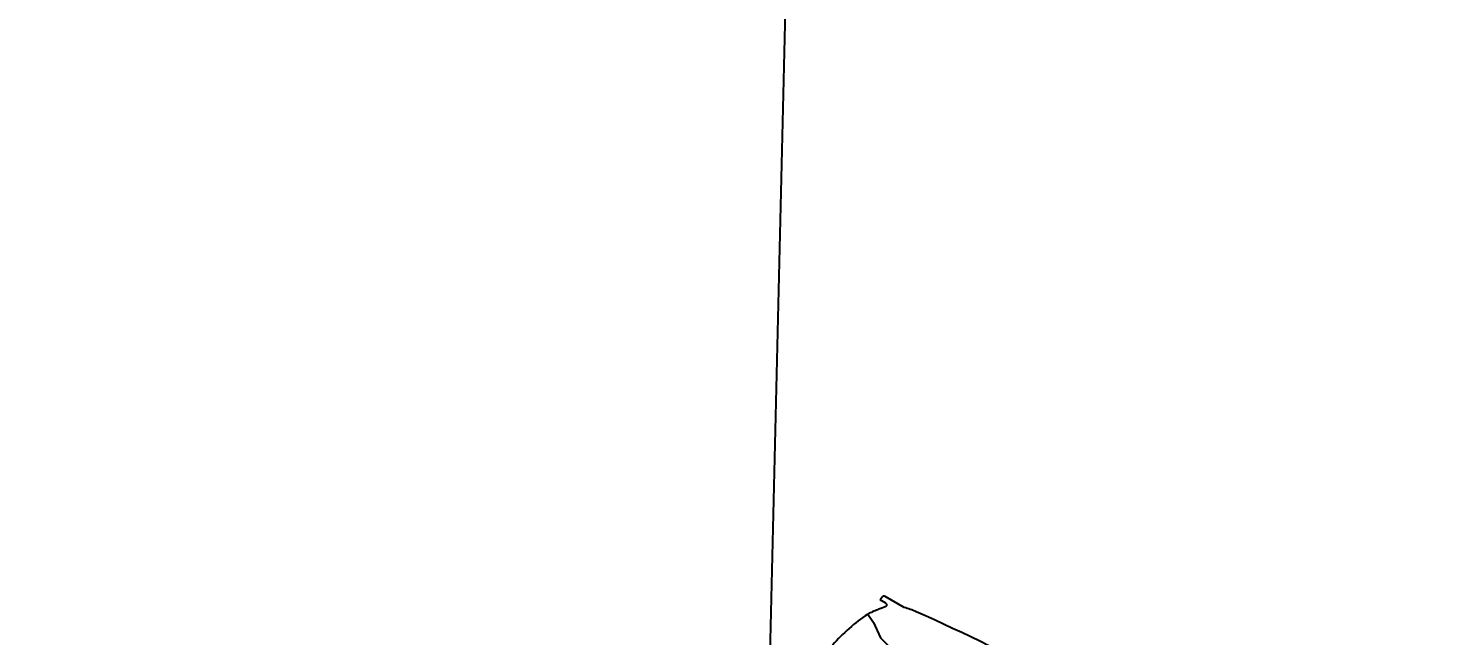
# Model space of a CAD drawing. Header units: millimetres. Extents: x -139278 to 641613, y -260926 to 217780.
# Drawn here: x 221629 to 222284, y 5244 to 5523 of the extents above; entities that cross this region are included whole.
import ezdxf

# ---------------------------------------------------------------- set-up
doc = ezdxf.new("R2010")
doc.units = ezdxf.units.MM
doc.styles.add('ISOCP', font='ISOCP', dxfattribs={"width": 0.9})
doc.dimstyles.new('M_050', dxfattribs={"dimscale": 50, "dimtxt": 2.5, "dimasz": 2, "dimexe": 2, "dimexo": 2, "dimgap": 1, "dimtad": 1, "dimlfac": 0.001, "dimzin": 1, "dimdsep": 46, "dimtxsty": 'ISOCP', "dimblk": 'OBLIQUE', "dimcen": 2.5, "dimclrd": 256, "dimclre": 256, "dimclrt": 256, "dimadec": 0, "dimazin": 0, "dimtfac": 1, "dimtmove": 2, "dimatfit": 3, "dimfxl": 0, "dimtolj": 1, "dimtzin": 0, "dimarcsym": 0})

# ---------------------------------------------------------------- blocks, each defined once
blk = doc.blocks.new('_OBLIQUE')
at = {"color": 0, "linetype": 'ByBlock'}
blk.add_line((-0.5, -0.5), (0.5, 0.5), dxfattribs=at)
blk = doc.blocks.new('*D39')
at = {"lineweight": -2}
blk.add_arc((224746.8, 1744.4), 2209.63, 120, 140, dxfattribs=at)
at = {"layer": 'Defpoints', "color": 0}
for p in [(222678.51, 5326.78), (221606.02, 4379.83), (223427.3, 3516.8), (224746.8, 1744.4), (224746.8, 1744.4)]:
    blk.add_point(p, dxfattribs=at)
at = {"lineweight": -2, "xscale": 100, "yscale": 100, "zscale": 100}
for p, rotation in [((223641.98, 3658), 29.99999999993307), ((223054.12, 3164.72), 229.9999999999433)]:
    blk.add_blockref('_OBLIQUE', p, dxfattribs=dict(at, rotation=rotation))
at = {"insert": (223254.15, 3523.26), "char_height": 125, "attachment_point": 5, "rotation": 40, "style": 'ISOCP'}
blk.add_mtext('\\A1;20°', dxfattribs=at)

msp = doc.modelspace()

# ---------------------------------------------------------------- linework, layer by layer
msp.add_line((221968.404, 5151.21), (221985.955, 5896.021))
at = {"ltscale": 4}
for p, q in [((222021.899, 5261.336), (222021.037, 5260.018)), ((222023.541, 5258.562), (222021.037, 5260.018)), ((222032.067, 5256.535), (222023.257, 5261.658))]:
    msp.add_line(p, q, dxfattribs=at)
for points in [[(222015.292, 5253.536), (222018, 5249.642), (222021.144, 5242.581), (222024.959, 5238.753), (222022.917, 5231.086), (222021.022, 5225.748), (222015.27, 5218.628), (222008.189, 5212.684), (222006.159, 5211.688)], [(222023.29, 5256.807), (222022.471, 5256.525), (222021.795, 5256.288), (222021.32, 5256.117), (222020.826, 5255.936), (222020.315, 5255.743), (222019.789, 5255.538), (222019.248, 5255.322), (222018.694, 5255.093), (222018.128, 5254.852), (222017.55, 5254.598), (222016.961, 5254.332), (222016.362, 5254.054), (222015.754, 5253.763), (222015.292, 5253.536)], [(222023.791, 5258.293), (222023.821, 5258.236), (222023.847, 5258.175), (222023.87, 5258.109), (222023.889, 5258.04), (222023.904, 5257.967), (222023.915, 5257.892), (222023.921, 5257.814), (222023.921, 5257.733), (222023.916, 5257.651), (222023.905, 5257.567), (222023.887, 5257.481), (222023.862, 5257.396), (222023.829, 5257.31), (222023.809, 5257.267), (222023.786, 5257.225), (222023.762, 5257.183), (222023.735, 5257.142), (222023.705, 5257.102), (222023.672, 5257.063), (222023.636, 5257.024), (222023.598, 5256.988), (222023.556, 5256.952), (222023.51, 5256.919), (222023.461, 5256.887), (222023.408, 5256.858), (222023.351, 5256.831), (222023.29, 5256.807)], [(222023.791, 5258.293), (222023.749, 5258.362), (222023.703, 5258.423), (222023.679, 5258.451), (222023.653, 5258.477), (222023.626, 5258.501), (222023.599, 5258.523), (222023.57, 5258.543), (222023.541, 5258.562)]]:
    msp.add_lwpolyline(points, dxfattribs=at)
for radius in [4048.5, 4030.5]:
    msp.add_circle((224746.801, 1744.398), radius)
for radius, end in [(4152.5, 134.683215), (4095, 134.643364), (4087.5, 134.638084)]:
    msp.add_arc((224746.801, 1744.398), radius, 115, end)
for centre, radius, start, end in [((224746.801, 1744.398), 4136.576, 121.100704, 138.899296), ((224746.801, 1744.398), 4136.576, 121.100704, 138.899296), ((222022.747, 5260.782), 1.014, 59.822547, 146.822547), ((222059.765, 5186.911), 80.105, 123.72383, 139.222589), ((222023.159, 5222.197), 35.474, 66.000926, 75.456597), ((221625.357, 4328.679), 1013.544, 61.829423, 66.000942)]:
    msp.add_arc(centre, radius, start, end, dxfattribs=at)

# ---------------------------------------------------------------- dimensions: what is measured, and where the dimension line sits
dim = msp.add_angular_dim_2l(base=(223427.3, 3516.796), line1=((221606.019, 4379.827), (224746.801, 1744.398)), line2=((222678.513, 5326.778), (224746.801, 1744.398)), dimstyle='M_050')
dim.commit()
dim.dimension.update_dxf_attribs({"geometry": '*D39', "text_midpoint": (223254.155, 3523.265)})

doc.saveas('drawing.dxf')
